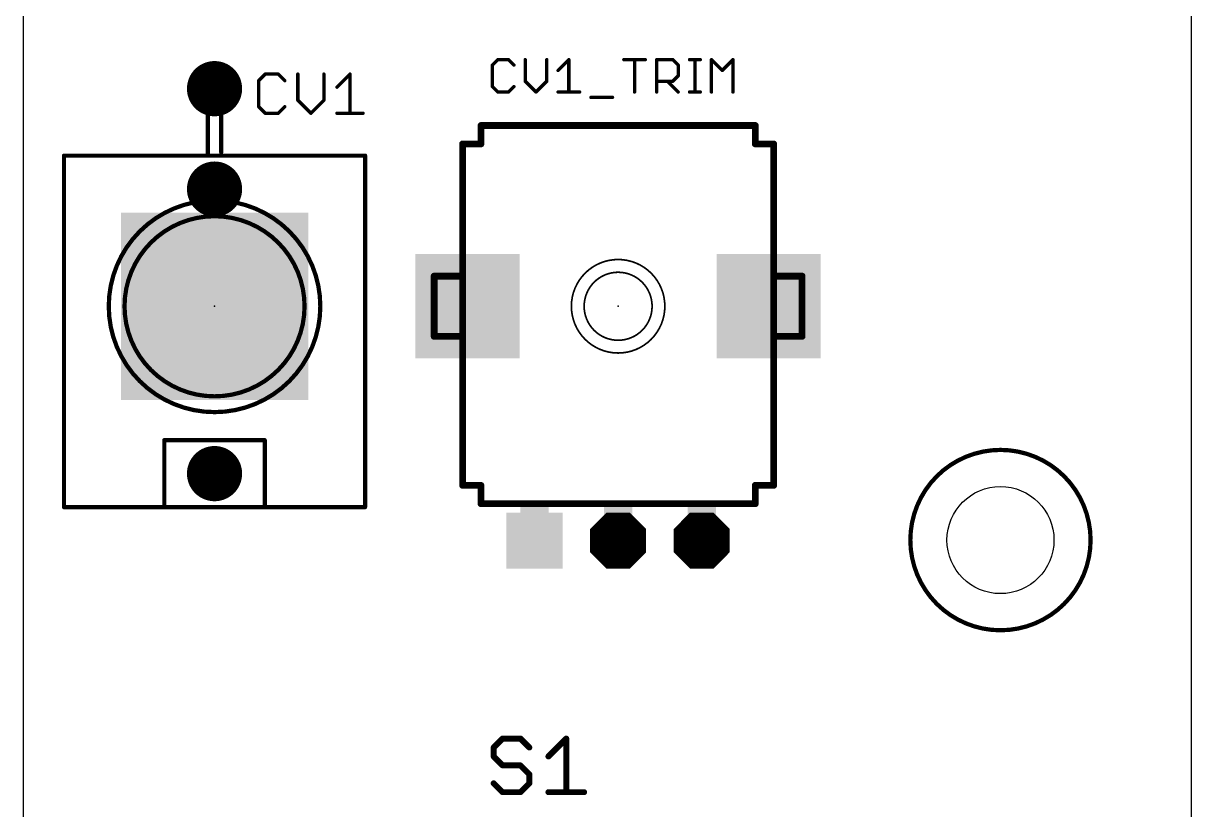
# Model space of a CAD drawing. Extents: x 0 to 35, y 0 to 103.
# Drawn here: x 0 to 34.92, y 35.76 to 59.25 of the extents above; entities that cross this region are included whole.
import ezdxf

# ---------------------------------------------------------------- set-up
doc = ezdxf.new("R2010")
doc.units = 0
for name, color, linetype in [('17', 110, 'CONTINUOUS'), ('20', 53, 'CONTINUOUS'), ('21', 253, 'CONTINUOUS'), ('23', 53, 'CONTINUOUS'), ('25', 253, 'CONTINUOUS'), ('41', 12, 'CONTINUOUS'), ('51', 253, 'CONTINUOUS')]:
    doc.layers.add(name, color=color, linetype=linetype)

# ---------------------------------------------------------------- blocks, each defined once
blk = doc.blocks.new('RECT')
blk.add_solid([(-0.5, -0.5), (0.5, -0.5), (-0.5, 0.5), (0.5, 0.5)])
blk = doc.blocks.new('ROUNDP')
at = {"const_width": 0.5}
blk.add_lwpolyline([(0, -0.25, 1), (0, 0.25, 1), (0, -0.25)], format="xyb", dxfattribs=at)
blk = doc.blocks.new('SQUAREP')
blk.add_solid([(-0.5, -0.5), (0.5, -0.5), (-0.5, 0.5), (0.5, 0.5)])
blk = doc.blocks.new('OCTAGONP')
at = {"const_width": 0.5}
blk.add_lwpolyline([(-0.25, -0.1036), (-0.25, 0.1036), (-0.1036, 0.25), (0.1036, 0.25), (0.25, 0.1036), (0.25, -0.1036), (0.1036, -0.25), (-0.1036, -0.25), (-0.25, -0.1036), (-0.25, 0.1036)], dxfattribs=at)

msp = doc.modelspace()

# ---------------------------------------------------------------- linework, layer by layer
at = {"layer": '20'}
for p, q in [((0, 0), (0, 99.695)), ((34.925, 0), (34.925, 99.695))]:
    msp.add_line(p, q, dxfattribs=at)
msp.add_circle((29.21, 43.815), 1.6, dxfattribs=at)
at = {"layer": '21'}
for points, const_width in [([(7.2307, 57.7352), (7.0358, 57.5403)], 0.1016), ([(7.6205, 57.7352), (7.2307, 57.7352)], 0.1016), ([(7.8154, 57.5403), (7.6205, 57.7352)], 0.1016), ([(8.2052, 57.7352), (8.2052, 56.9556)], 0.1016), ([(8.9848, 56.9556), (8.9848, 57.7352)], 0.1016), ([(9.3746, 57.3454), (9.7644, 57.7352)], 0.1016), ([(9.7644, 57.7352), (9.7644, 56.5658)], 0.1016), ([(5.915, 57.5), (5.515, 57.5)], 0.127), ([(5.515, 57.5), (5.515, 55.3)], 0.127), ([(5.915, 55.4), (5.915, 57.5)], 0.127), ([(7.0358, 57.5403), (7.0358, 56.7607)], 0.1016), ([(8.2052, 56.9556), (8.595, 56.5658)], 0.1016), ([(8.595, 56.5658), (8.9848, 56.9556)], 0.1016), ([(7.0358, 56.7607), (7.2307, 56.5658)], 0.1016), ([(7.2307, 56.5658), (7.6205, 56.5658)], 0.1016), ([(7.6205, 56.5658), (7.8154, 56.7607)], 0.1016), ([(9.3746, 56.5658), (10.1542, 56.5658)], 0.1016), ([(13.68, 56.2), (21.88, 56.2)], 0.2032), ([(13.68, 56.2), (13.68, 55.65)], 0.2032), ([(21.88, 55.65), (21.88, 56.2)], 0.2032), ([(13.68, 55.65), (13.13, 55.65)], 0.2032), ([(13.13, 53.45), (13.13, 55.65)], 0.2032), ([(22.43, 55.65), (21.88, 55.65)], 0.2032), ([(22.43, 55.65), (22.43, 53.45)], 0.2032), ([(5.515, 55.3), (1.215, 55.3)], 0.127), ([(1.215, 55.3), (1.215, 44.8)], 0.127), ([(10.215, 55.3), (5.515, 55.3)], 0.127), ([(10.215, 44.8), (10.215, 55.3)], 0.127), ([(13.13, 45.45), (13.13, 48.65)], 0.2032), ([(22.43, 48.65), (22.43, 45.45)], 0.2032), ([(7.215, 46.8), (4.215, 46.8)], 0.127), ([(4.215, 46.8), (4.215, 44.8)], 0.127), ([(7.215, 44.8), (7.215, 46.8)], 0.127), ([(13.13, 45.45), (13.68, 45.45)], 0.2032), ([(13.68, 45.45), (13.68, 44.9)], 0.2032), ([(21.88, 45.45), (22.43, 45.45)], 0.2032), ([(21.88, 44.9), (21.88, 45.45)], 0.2032), ([(4.215, 44.8), (1.215, 44.8)], 0.127), ([(7.215, 44.8), (4.215, 44.8)], 0.127), ([(10.215, 44.8), (7.215, 44.8)], 0.127), ([(21.88, 44.9), (13.68, 44.9)], 0.2032)]:
    msp.add_lwpolyline(points, dxfattribs=dict(at, const_width=const_width))
for points, const_width in [([(7.2307, 57.7606, 1), (7.2307, 57.7098)], 0.0508), ([(7.2487, 57.7172, 1), (7.2127, 57.7532)], 0.0508), ([(7.6385, 57.7532, 1), (7.6025, 57.7172)], 0.0508), ([(7.6205, 57.7098, 1), (7.6205, 57.7606)], 0.0508), ([(8.2306, 57.7352, 1), (8.1798, 57.7352)], 0.0508), ([(9.0102, 57.7352, 1), (8.9594, 57.7352)], 0.0508), ([(9.7898, 57.7352, 1), (9.739, 57.7352)], 0.0508), ([(9.7824, 57.7172, 1), (9.7464, 57.7532)], 0.0508), ([(5.515, 57.5318, 1), (5.515, 57.4682)], 0.0635), ([(5.5468, 57.5, 1), (5.4833, 57.5)], 0.0635), ([(5.9467, 57.5, 1), (5.8833, 57.5)], 0.0635), ([(5.915, 57.4682, 1), (5.915, 57.5318)], 0.0635), ([(7.0178, 57.5583, 1), (7.0538, 57.5223)], 0.0508), ([(7.0612, 57.5403, 1), (7.0104, 57.5403)], 0.0508), ([(7.7974, 57.5223, 1), (7.8334, 57.5583)], 0.0508), ([(9.3566, 57.3634, 1), (9.3926, 57.3274)], 0.0508), ([(8.2232, 56.9736, 1), (8.1872, 56.9376)], 0.0508), ([(8.1798, 56.9556, 1), (8.2306, 56.9556)], 0.0508), ([(8.9594, 56.9556, 1), (9.0102, 56.9556)], 0.0508), ([(9.0028, 56.9376, 1), (8.9668, 56.9736)], 0.0508), ([(7.0538, 56.7787, 1), (7.0178, 56.7427)], 0.0508), ([(7.0104, 56.7607, 1), (7.0612, 56.7607)], 0.0508), ([(7.2307, 56.5912, 1), (7.2307, 56.5404)], 0.0508), ([(7.2127, 56.5478, 1), (7.2487, 56.5838)], 0.0508), ([(7.6025, 56.5838, 1), (7.6385, 56.5478)], 0.0508), ([(7.6205, 56.5404, 1), (7.6205, 56.5912)], 0.0508), ([(7.8334, 56.7427, 1), (7.7974, 56.7787)], 0.0508), ([(8.577, 56.5838, 1), (8.613, 56.5478)], 0.0508), ([(8.577, 56.5478, 1), (8.613, 56.5838)], 0.0508), ([(9.3746, 56.5912, 1), (9.3746, 56.5404)], 0.0508), ([(9.739, 56.5658, 1), (9.7898, 56.5658)], 0.0508), ([(10.1542, 56.5404, 1), (10.1542, 56.5912)], 0.0508), ([(13.68, 56.2508, 1), (13.68, 56.1492)], 0.1016), ([(13.7308, 56.2, 1), (13.6292, 56.2)], 0.1016), ([(21.9308, 56.2, 1), (21.8292, 56.2)], 0.1016), ([(21.88, 56.1492, 1), (21.88, 56.2508)], 0.1016), ([(13.13, 55.7008, 1), (13.13, 55.5992)], 0.1016), ([(13.1808, 55.65, 1), (13.0792, 55.65)], 0.1016), ([(13.6292, 55.65, 1), (13.7308, 55.65)], 0.1016), ([(13.68, 55.5992, 1), (13.68, 55.7008)], 0.1016), ([(21.88, 55.7008, 1), (21.88, 55.5992)], 0.1016), ([(21.8292, 55.65, 1), (21.9308, 55.65)], 0.1016), ([(22.4808, 55.65, 1), (22.3792, 55.65)], 0.1016), ([(22.43, 55.5992, 1), (22.43, 55.7008)], 0.1016), ([(1.215, 55.3318, 1), (1.215, 55.2683)], 0.0635), ([(1.2468, 55.3, 1), (1.1833, 55.3)], 0.0635), ([(5.515, 55.3318, 1), (5.515, 55.2683)], 0.0635), ([(5.4833, 55.3, 1), (5.5468, 55.3)], 0.0635), ([(5.515, 55.2683, 1), (5.515, 55.3318)], 0.0635), ([(5.8833, 55.4, 1), (5.9467, 55.4)], 0.0635), ([(10.2468, 55.3, 1), (10.1832, 55.3)], 0.0635), ([(10.215, 55.2683, 1), (10.215, 55.3318)], 0.0635), ([(5.715, 47.6377, 1), (5.715, 53.9623, 1), (5.715, 47.6377)], 0.127), ([(5.715, 48.1093, 1), (5.715, 53.4907, 1), (5.715, 48.1093)], 0.127), ([(13.0792, 53.45, 1), (13.1808, 53.45)], 0.1016), ([(22.3792, 53.45, 1), (22.4808, 53.45)], 0.1016), ([(17.78, 49.403, 1), (17.78, 52.197, 1), (17.78, 49.403)], 0.0508), ([(17.78, 49.784, 1), (17.78, 51.816, 1), (17.78, 49.784)], 0.0508), ([(13.1808, 48.65, 1), (13.0792, 48.65)], 0.1016), ([(22.4808, 48.65, 1), (22.3792, 48.65)], 0.1016), ([(4.215, 46.8318, 1), (4.215, 46.7683)], 0.0635), ([(4.2467, 46.8, 1), (4.1833, 46.8)], 0.0635), ([(7.2468, 46.8, 1), (7.1833, 46.8)], 0.0635), ([(7.215, 46.7683, 1), (7.215, 46.8318)], 0.0635), ([(13.13, 45.5008, 1), (13.13, 45.3992)], 0.1016), ([(13.0792, 45.45, 1), (13.1808, 45.45)], 0.1016), ([(13.7308, 45.45, 1), (13.6292, 45.45)], 0.1016), ([(13.68, 45.3992, 1), (13.68, 45.5008)], 0.1016), ([(21.88, 45.5008, 1), (21.88, 45.3992)], 0.1016), ([(21.9308, 45.45, 1), (21.8292, 45.45)], 0.1016), ([(22.3792, 45.45, 1), (22.4808, 45.45)], 0.1016), ([(22.43, 45.3992, 1), (22.43, 45.5008)], 0.1016), ([(1.215, 44.8318, 1), (1.215, 44.7683)], 0.0635), ([(1.1833, 44.8, 1), (1.2468, 44.8)], 0.0635), ([(4.215, 44.8318, 1), (4.215, 44.7683)], 0.0635), ([(4.1833, 44.8, 1), (4.2467, 44.8)], 0.0635), ([(4.215, 44.7683, 1), (4.215, 44.8318)], 0.0635), ([(7.215, 44.8318, 1), (7.215, 44.7683)], 0.0635), ([(7.1833, 44.8, 1), (7.2468, 44.8)], 0.0635), ([(7.215, 44.7683, 1), (7.215, 44.8318)], 0.0635), ([(10.1832, 44.8, 1), (10.2468, 44.8)], 0.0635), ([(10.215, 44.7683, 1), (10.215, 44.8318)], 0.0635), ([(13.68, 44.9508, 1), (13.68, 44.8492)], 0.1016), ([(13.6292, 44.9, 1), (13.7308, 44.9)], 0.1016), ([(21.8292, 44.9, 1), (21.9308, 44.9)], 0.1016), ([(21.88, 44.8492, 1), (21.88, 44.9508)], 0.1016)]:
    msp.add_lwpolyline(points, format="xyb", dxfattribs=dict(at, const_width=const_width))
at = {"layer": '23'}
for p in [(5.715, 50.8), (17.78, 50.8)]:
    msp.add_point(p, dxfattribs=at)
at = {"layer": '25'}
for points, const_width in [([(14.1818, 58.1668), (14.0208, 58.0058)], 0.1016), ([(14.0208, 58.0058), (14.0208, 57.3618)], 0.1016), ([(14.5038, 58.1668), (14.1818, 58.1668)], 0.1016), ([(14.6648, 58.0058), (14.5038, 58.1668)], 0.1016), ([(15.0031, 58.1668), (15.0031, 57.5228)], 0.1016), ([(15.6471, 57.5228), (15.6471, 58.1668)], 0.1016), ([(15.9854, 57.8448), (16.3074, 58.1668)], 0.1016), ([(16.3074, 58.1668), (16.3074, 57.2008)], 0.1016), ([(17.95, 58.1668), (18.594, 58.1668)], 0.1016), ([(18.272, 57.2008), (18.272, 58.1668)], 0.1016), ([(18.9323, 57.2008), (18.9323, 58.1668)], 0.1016), ([(18.9323, 58.1668), (19.4153, 58.1668)], 0.1016), ([(19.4153, 58.1668), (19.5763, 58.0058)], 0.1016), ([(19.5763, 58.0058), (19.5763, 57.6838)], 0.1016), ([(19.9146, 58.1668), (20.2366, 58.1668)], 0.1016), ([(20.0756, 57.2008), (20.0756, 58.1668)], 0.1016), ([(20.5694, 57.2008), (20.5694, 58.1668)], 0.1016), ([(20.5694, 58.1668), (20.8914, 57.8448)], 0.1016), ([(20.8914, 57.8448), (21.2134, 58.1668)], 0.1016), ([(21.2134, 58.1668), (21.2134, 57.2008)], 0.1016), ([(19.5763, 57.6838), (19.4153, 57.5228)], 0.1016), ([(14.0208, 57.3618), (14.1818, 57.2008)], 0.1016), ([(14.5038, 57.2008), (14.6648, 57.3618)], 0.1016), ([(15.0031, 57.5228), (15.3251, 57.2008)], 0.1016), ([(15.3251, 57.2008), (15.6471, 57.5228)], 0.1016), ([(19.4153, 57.5228), (18.9323, 57.5228)], 0.1016), ([(19.2543, 57.5228), (19.5763, 57.2008)], 0.1016), ([(14.1818, 57.2008), (14.5038, 57.2008)], 0.1016), ([(15.9854, 57.2008), (16.6294, 57.2008)], 0.1016), ([(16.9677, 57.0398), (17.6117, 57.0398)], 0.1016), ([(19.9146, 57.2008), (20.2366, 57.2008)], 0.1016), ([(14.3258, 37.8855), (14.0589, 37.6185)], 0.1778), ([(14.8597, 37.8855), (14.3258, 37.8855)], 0.1778), ([(15.1266, 37.6185), (14.8597, 37.8855)], 0.1778), ([(15.6961, 37.3516), (16.2299, 37.8855)], 0.1778), ([(16.2299, 37.8855), (16.2299, 36.2839)], 0.1778), ([(14.0589, 37.6185), (14.0589, 37.3516)], 0.1778), ([(14.0589, 37.3516), (14.3258, 37.0847)], 0.1778), ([(14.3258, 37.0847), (14.8597, 37.0847)], 0.1778), ([(14.8597, 37.0847), (15.1266, 36.8178)], 0.1778), ([(15.1266, 36.8178), (15.1266, 36.5508)], 0.1778), ([(14.3258, 36.2839), (14.0589, 36.5508)], 0.1778), ([(14.8597, 36.2839), (14.3258, 36.2839)], 0.1778), ([(15.1266, 36.5508), (14.8597, 36.2839)], 0.1778), ([(15.6961, 36.2839), (16.7638, 36.2839)], 0.1778)]:
    msp.add_lwpolyline(points, dxfattribs=dict(at, const_width=const_width))
for points, const_width in [([(14.0462, 58.0058, 1), (13.9954, 58.0058)], 0.0508), ([(14.0028, 58.0238, 1), (14.0388, 57.9879)], 0.0508), ([(14.1818, 58.1922, 1), (14.1818, 58.1414)], 0.0508), ([(14.1998, 58.1489, 1), (14.1638, 58.1848)], 0.0508), ([(14.5218, 58.1848, 1), (14.4859, 58.1489)], 0.0508), ([(14.5038, 58.1414, 1), (14.5038, 58.1922)], 0.0508), ([(14.6469, 57.9879, 1), (14.6828, 58.0238)], 0.0508), ([(15.0285, 58.1668, 1), (14.9777, 58.1668)], 0.0508), ([(15.6725, 58.1668, 1), (15.6217, 58.1668)], 0.0508), ([(16.3328, 58.1668, 1), (16.282, 58.1668)], 0.0508), ([(16.3254, 58.1489, 1), (16.2894, 58.1848)], 0.0508), ([(17.95, 58.1922, 1), (17.95, 58.1414)], 0.0508), ([(18.2974, 58.1668, 1), (18.2466, 58.1668)], 0.0508), ([(18.594, 58.1414, 1), (18.594, 58.1922)], 0.0508), ([(18.9577, 58.1668, 1), (18.9069, 58.1668)], 0.0508), ([(18.9323, 58.1922, 1), (18.9323, 58.1414)], 0.0508), ([(19.4332, 58.1848, 1), (19.3973, 58.1489)], 0.0508), ([(19.4153, 58.1414, 1), (19.4153, 58.1922)], 0.0508), ([(19.6017, 58.0058, 1), (19.5509, 58.0058)], 0.0508), ([(19.5583, 57.9879, 1), (19.5942, 58.0238)], 0.0508), ([(19.9146, 58.1922, 1), (19.9146, 58.1414)], 0.0508), ([(20.101, 58.1668, 1), (20.0502, 58.1668)], 0.0508), ([(20.2366, 58.1414, 1), (20.2366, 58.1922)], 0.0508), ([(20.5948, 58.1668, 1), (20.544, 58.1668)], 0.0508), ([(20.5874, 58.1848, 1), (20.5515, 58.1489)], 0.0508), ([(21.2388, 58.1668, 1), (21.188, 58.1668)], 0.0508), ([(21.2314, 58.1489, 1), (21.1955, 58.1848)], 0.0508), ([(15.9674, 57.8628, 1), (16.0033, 57.8269)], 0.0508), ([(19.5509, 57.6838, 1), (19.6017, 57.6838)], 0.0508), ([(19.5942, 57.6659, 1), (19.5583, 57.7018)], 0.0508), ([(20.8735, 57.8628, 1), (20.9094, 57.8269)], 0.0508), ([(20.8735, 57.8269, 1), (20.9094, 57.8628)], 0.0508), ([(14.0388, 57.3798, 1), (14.0028, 57.3438)], 0.0508), ([(13.9954, 57.3618, 1), (14.0462, 57.3618)], 0.0508), ([(14.6828, 57.3438, 1), (14.6469, 57.3798)], 0.0508), ([(15.0211, 57.5408, 1), (14.9851, 57.5048)], 0.0508), ([(14.9777, 57.5228, 1), (15.0285, 57.5228)], 0.0508), ([(15.6217, 57.5228, 1), (15.6725, 57.5228)], 0.0508), ([(15.6651, 57.5048, 1), (15.6291, 57.5408)], 0.0508), ([(18.9323, 57.5482, 1), (18.9323, 57.4974)], 0.0508), ([(19.2722, 57.5408, 1), (19.2363, 57.5048)], 0.0508), ([(19.3973, 57.5408, 1), (19.4332, 57.5048)], 0.0508), ([(19.4153, 57.4974, 1), (19.4153, 57.5482)], 0.0508), ([(14.1818, 57.2262, 1), (14.1818, 57.1754)], 0.0508), ([(14.1638, 57.1828, 1), (14.1998, 57.2188)], 0.0508), ([(14.4859, 57.2188, 1), (14.5218, 57.1828)], 0.0508), ([(14.5038, 57.1754, 1), (14.5038, 57.2262)], 0.0508), ([(15.3071, 57.2188, 1), (15.3431, 57.1828)], 0.0508), ([(15.3071, 57.1828, 1), (15.3431, 57.2188)], 0.0508), ([(15.9854, 57.2262, 1), (15.9854, 57.1754)], 0.0508), ([(16.282, 57.2008, 1), (16.3328, 57.2008)], 0.0508), ([(16.6294, 57.1754, 1), (16.6294, 57.2262)], 0.0508), ([(16.9677, 57.0652, 1), (16.9677, 57.0144)], 0.0508), ([(17.6117, 57.0144, 1), (17.6117, 57.0652)], 0.0508), ([(18.2466, 57.2008, 1), (18.2974, 57.2008)], 0.0508), ([(18.9069, 57.2008, 1), (18.9577, 57.2008)], 0.0508), ([(19.5583, 57.1828, 1), (19.5942, 57.2188)], 0.0508), ([(19.9146, 57.2262, 1), (19.9146, 57.1754)], 0.0508), ([(20.0502, 57.2008, 1), (20.101, 57.2008)], 0.0508), ([(20.2366, 57.1754, 1), (20.2366, 57.2262)], 0.0508), ([(20.544, 57.2008, 1), (20.5948, 57.2008)], 0.0508), ([(21.188, 57.2008, 1), (21.2388, 57.2008)], 0.0508), ([(29.21, 41.1209, 1), (29.21, 46.5091, 1), (29.21, 41.1209)], 0.127), ([(14.3258, 37.9299, 1), (14.3258, 37.841)], 0.0889), ([(14.3573, 37.854, 1), (14.2944, 37.9169)], 0.0889), ([(14.8911, 37.9169, 1), (14.8283, 37.854)], 0.0889), ([(14.8597, 37.841, 1), (14.8597, 37.9299)], 0.0889), ([(16.2744, 37.8855, 1), (16.1855, 37.8855)], 0.0889), ([(16.2613, 37.854, 1), (16.1985, 37.9169)], 0.0889), ([(14.1034, 37.6185, 1), (14.0145, 37.6185)], 0.0889), ([(14.0275, 37.65, 1), (14.0903, 37.5871)], 0.0889), ([(14.0903, 37.383, 1), (14.0275, 37.3202)], 0.0889), ([(14.0145, 37.3516, 1), (14.1034, 37.3516)], 0.0889), ([(15.0952, 37.5871, 1), (15.158, 37.65)], 0.0889), ([(15.6646, 37.383, 1), (15.7275, 37.3202)], 0.0889), ([(14.3258, 37.1291, 1), (14.3258, 37.0402)], 0.0889), ([(14.2944, 37.0533, 1), (14.3573, 37.1161)], 0.0889), ([(14.8911, 37.1161, 1), (14.8283, 37.0533)], 0.0889), ([(14.8597, 37.0402, 1), (14.8597, 37.1291)], 0.0889), ([(15.1711, 36.8178, 1), (15.0822, 36.8178)], 0.0889), ([(15.0952, 36.7863, 1), (15.158, 36.8492)], 0.0889), ([(14.0903, 36.5823, 1), (14.0275, 36.5194)], 0.0889), ([(14.3258, 36.3284, 1), (14.3258, 36.2395)], 0.0889), ([(14.2944, 36.2525, 1), (14.3573, 36.3153)], 0.0889), ([(14.8283, 36.3153, 1), (14.8911, 36.2525)], 0.0889), ([(14.8597, 36.2395, 1), (14.8597, 36.3284)], 0.0889), ([(15.0822, 36.5508, 1), (15.1711, 36.5508)], 0.0889), ([(15.158, 36.5194, 1), (15.0952, 36.5823)], 0.0889), ([(15.6961, 36.3284, 1), (15.6961, 36.2395)], 0.0889), ([(16.1855, 36.2839, 1), (16.2744, 36.2839)], 0.0889), ([(16.7638, 36.2395, 1), (16.7638, 36.3284)], 0.0889)]:
    msp.add_lwpolyline(points, format="xyb", dxfattribs=dict(at, const_width=const_width))
at = {"layer": '51', "const_width": 0.2032}
for points in [[(13.13, 45.45), (13.13, 55.65)], [(22.43, 55.65), (22.43, 45.45)], [(13.03, 51.7), (12.28, 51.7)], [(12.28, 51.7), (12.28, 49.9)], [(23.28, 51.7), (22.53, 51.7)], [(23.28, 49.9), (23.28, 51.7)], [(12.28, 49.9), (13.03, 49.9)], [(22.53, 49.9), (23.28, 49.9)]]:
    msp.add_lwpolyline(points, dxfattribs=at)
at = {"layer": '51', "const_width": 0.1016}
for points in [[(13.1808, 55.65, 1), (13.0792, 55.65)], [(22.4808, 55.65, 1), (22.3792, 55.65)], [(12.28, 51.7508, 1), (12.28, 51.6492)], [(12.3308, 51.7, 1), (12.2292, 51.7)], [(13.03, 51.6492, 1), (13.03, 51.7508)], [(22.53, 51.7508, 1), (22.53, 51.6492)], [(23.3308, 51.7, 1), (23.2292, 51.7)], [(23.28, 51.6492, 1), (23.28, 51.7508)], [(12.28, 49.9508, 1), (12.28, 49.8492)], [(12.2292, 49.9, 1), (12.3308, 49.9)], [(13.03, 49.8492, 1), (13.03, 49.9508)], [(22.53, 49.9508, 1), (22.53, 49.8492)], [(23.2292, 49.9, 1), (23.3308, 49.9)], [(23.28, 49.8492, 1), (23.28, 49.9508)], [(13.0792, 45.45, 1), (13.1808, 45.45)], [(22.3792, 45.45, 1), (22.4808, 45.45)]]:
    msp.add_lwpolyline(points, format="xyb", dxfattribs=at)

# ---------------------------------------------------------------- block references
at = {"layer": '17'}
for name, p, xscale, yscale, rotation in [('ROUNDP', (5.715, 57.3), 1.65, 1.65, 180), ('ROUNDP', (5.715, 57.3), 1.65, 1.65, 180), ('ROUNDP', (5.715, 54.3), 1.65, 1.65, 180), ('ROUNDP', (5.715, 54.3), 1.65, 1.65, 180), ('SQUAREP', (13.28, 50.8), 3.116, 3.116, 270), ('SQUAREP', (13.28, 50.8), 3.116, 3.116, 270), ('SQUAREP', (22.28, 50.8), 3.116, 3.116, 270), ('SQUAREP', (22.28, 50.8), 3.116, 3.116, 270), ('ROUNDP', (5.715, 45.8), 1.65, 1.65, 180), ('ROUNDP', (5.715, 45.8), 1.65, 1.65, 180), ('SQUAREP', (15.28, 43.8), 1.6764, 1.6764, 270), ('SQUAREP', (15.28, 43.8), 1.6764, 1.6764, 270), ('OCTAGONP', (17.78, 43.8), 1.6764, 1.6764, 270), ('OCTAGONP', (17.78, 43.8), 1.6764, 1.6764, 270), ('OCTAGONP', (20.28, 43.8), 1.6764, 1.6764, 270), ('OCTAGONP', (20.28, 43.8), 1.6764, 1.6764, 270)]:
    msp.add_blockref(name, p, dxfattribs=dict(at, xscale=xscale, yscale=yscale, rotation=rotation))
at = {"layer": '41', "xscale": 5.6, "yscale": 5.6, "rotation": 180}
msp.add_blockref('RECT', (5.715, 50.8), dxfattribs=at)
at = {"layer": '51', "xscale": 0.85, "yscale": 1.325}
for p in [(15.28, 44.1375), (17.78, 44.1375), (20.28, 44.1375)]:
    msp.add_blockref('RECT', p, dxfattribs=at)

doc.saveas('drawing.dxf')
